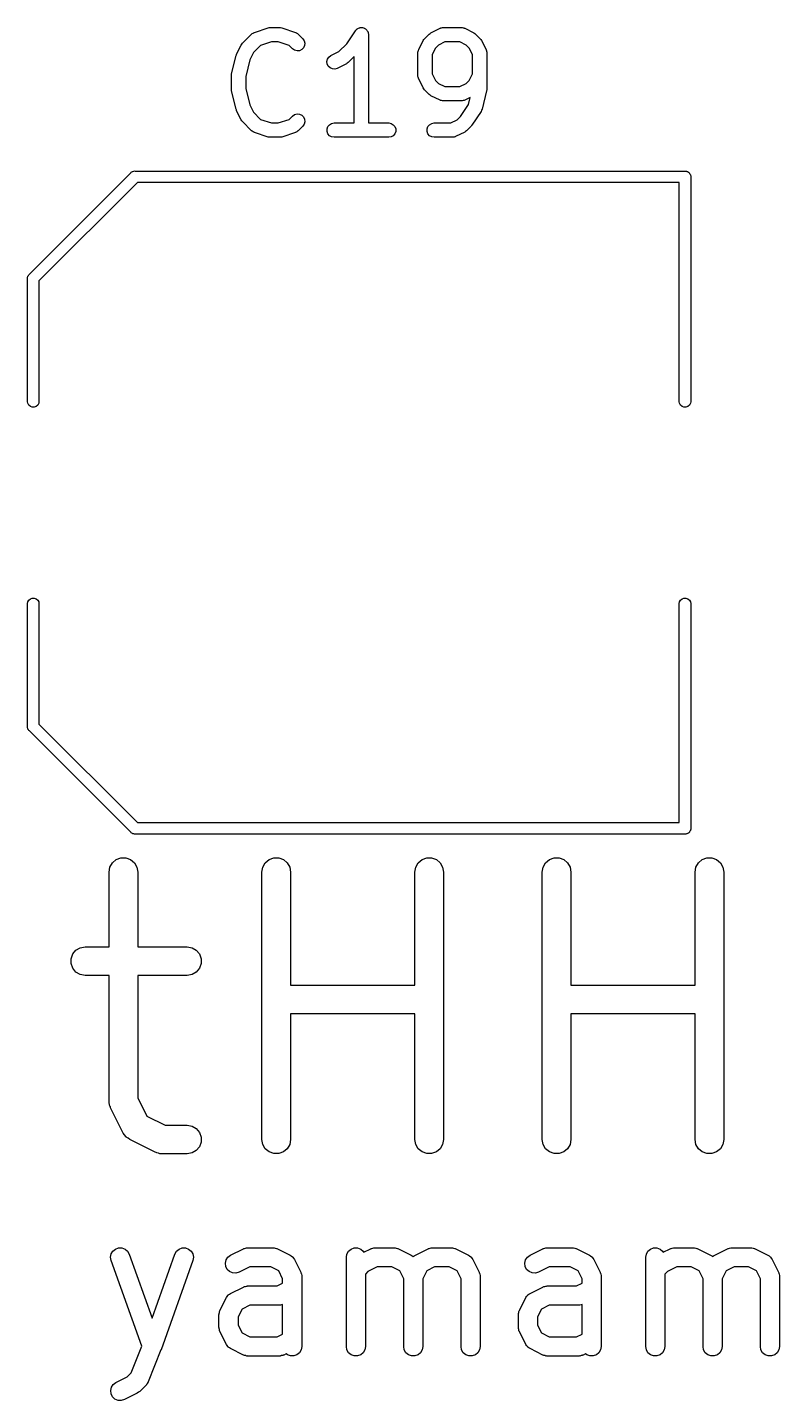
# Model space of a CAD drawing. Extents: x 42 to 175, y -135 to -43.
# Drawn here: x 49.13 to 57, y -134.2 to -119.83 of the extents above; entities that cross this region are included whole.
import ezdxf

# ---------------------------------------------------------------- set-up
doc = ezdxf.new("R2010")
doc.units = 0
doc.header["$MEASUREMENT"] = 0
doc.layers.add('BLACK', color=7, linetype='CONTINUOUS')

msp = doc.modelspace()

# ---------------------------------------------------------------- linework, layer by layer
at = {"layer": 'BLACK', "linetype": 'CONTINUOUS'}
for p, q in [((51.5049, -119.879), (51.6477, -119.831)), ((51.6477, -119.831), (51.6596, -119.829)), ((51.6596, -119.829), (51.6714, -119.827)), ((51.6714, -119.827), (51.7667, -119.827)), ((51.7667, -119.827), (51.7785, -119.829)), ((51.7785, -119.829), (51.7904, -119.831)), ((51.7904, -119.831), (51.9332, -119.879)), ((52.4703, -119.997), (52.5614, -119.861)), ((52.5614, -119.861), (52.5643, -119.858)), ((52.5643, -119.858), (52.5664, -119.854)), ((52.5664, -119.854), (52.5732, -119.848)), ((52.5732, -119.848), (52.5794, -119.842)), ((52.5794, -119.842), (52.5831, -119.84)), ((52.5831, -119.84), (52.5863, -119.837)), ((52.5863, -119.837), (52.5947, -119.834)), ((52.5947, -119.834), (52.6027, -119.83)), ((52.6027, -119.83), (52.6069, -119.83)), ((52.6069, -119.83), (52.6108, -119.829)), ((52.6108, -119.829), (52.6197, -119.829)), ((52.6197, -119.829), (52.6286, -119.828)), ((52.6286, -119.828), (52.6327, -119.829)), ((52.6327, -119.829), (52.6368, -119.829)), ((52.6368, -119.829), (52.6452, -119.832)), ((52.6452, -119.832), (52.6539, -119.834)), ((52.6539, -119.834), (52.6574, -119.836)), ((52.6574, -119.836), (52.6613, -119.837)), ((52.6613, -119.837), (52.6682, -119.843)), ((52.6682, -119.843), (52.6756, -119.848)), ((52.6756, -119.848), (52.6781, -119.852)), ((52.6781, -119.852), (52.6813, -119.854)), ((52.6813, -119.854), (52.6857, -119.862)), ((52.6857, -119.862), (52.691, -119.869)), ((53.3522, -119.883), (53.4474, -119.835)), ((53.4474, -119.835), (53.4516, -119.834)), ((53.4516, -119.834), (53.4553, -119.832)), ((53.4553, -119.832), (53.464, -119.83)), ((53.464, -119.83), (53.4724, -119.828)), ((53.4724, -119.828), (53.4767, -119.828)), ((53.4767, -119.828), (53.481, -119.827)), ((53.481, -119.827), (53.6714, -119.827)), ((53.6714, -119.827), (53.6757, -119.828)), ((53.6757, -119.828), (53.68, -119.828)), ((53.68, -119.828), (53.6884, -119.83)), ((53.6884, -119.83), (53.6971, -119.832)), ((53.6971, -119.832), (53.7008, -119.834)), ((53.7008, -119.834), (53.705, -119.835)), ((53.705, -119.835), (53.8002, -119.883)), ((51.3663, -120.012), (51.3734, -120.002)), ((51.3734, -120.002), (51.3803, -119.992)), ((51.3803, -119.992), (51.4755, -119.897)), ((51.4755, -119.897), (51.4791, -119.894)), ((51.4791, -119.894), (51.4819, -119.891)), ((51.4819, -119.891), (51.4897, -119.887)), ((51.4897, -119.887), (51.4969, -119.882)), ((51.4969, -119.882), (51.5011, -119.881)), ((51.5011, -119.881), (51.5049, -119.879)), ((51.6836, -119.977), (51.5691, -120.016)), ((51.7545, -119.977), (51.6836, -119.977)), ((51.869, -120.016), (51.7545, -119.977)), ((51.9332, -119.879), (51.937, -119.881)), ((51.937, -119.881), (51.9412, -119.882)), ((51.9412, -119.882), (51.9484, -119.887)), ((51.9484, -119.887), (51.9561, -119.891)), ((51.9561, -119.891), (51.959, -119.894)), ((51.959, -119.894), (51.9626, -119.897)), ((51.9626, -119.897), (52.0102, -119.945)), ((52.0102, -119.945), (52.0251, -119.966)), ((52.0251, -119.966), (52.0319, -119.991)), ((52.0319, -119.991), (52.0296, -120.017)), ((52.3889, -120.079), (52.4703, -119.997)), ((52.691, -119.869), (52.6922, -119.873)), ((52.6922, -119.873), (52.6943, -119.877)), ((52.6943, -119.877), (52.6958, -119.886)), ((52.6958, -119.886), (52.6984, -119.894)), ((52.6984, -119.894), (52.6981, -119.898)), ((52.6981, -119.898), (52.6988, -119.902)), ((52.6988, -119.902), (52.6988, -120.827)), ((53.2234, -120.059), (53.271, -119.964)), ((53.271, -119.964), (53.2782, -119.954)), ((53.2782, -119.954), (53.2851, -119.945)), ((53.2851, -119.945), (53.3327, -119.897)), ((53.3327, -119.897), (53.3425, -119.89)), ((53.3425, -119.89), (53.3522, -119.883)), ((53.4987, -119.977), (53.4301, -120.012)), ((53.6537, -119.977), (53.4987, -119.977)), ((53.7222, -120.012), (53.6537, -119.977)), ((53.8002, -119.883), (53.8099, -119.89)), ((53.8099, -119.89), (53.8197, -119.897)), ((53.8197, -119.897), (53.8673, -119.945)), ((53.8673, -119.945), (53.8742, -119.954)), ((53.8742, -119.954), (53.8814, -119.964)), ((53.8814, -119.964), (53.929, -120.059)), ((51.2653, -120.313), (51.313, -120.122)), ((51.313, -120.122), (51.3163, -120.115)), ((51.3163, -120.115), (51.3186, -120.107)), ((51.3186, -120.107), (51.3663, -120.012)), ((51.495, -120.09), (51.4565, -120.167)), ((51.5691, -120.016), (51.495, -120.09)), ((51.9041, -120.051), (51.869, -120.016)), ((51.9254, -120.066), (51.9041, -120.051)), ((51.9506, -120.072), (51.9254, -120.066)), ((51.9766, -120.07), (51.9506, -120.072)), ((52.0002, -120.059), (51.9766, -120.07)), ((52.0186, -120.041), (52.0002, -120.059)), ((52.0296, -120.017), (52.0186, -120.041)), ((52.2693, -120.158), (52.2836, -120.137)), ((52.2836, -120.137), (52.3046, -120.121)), ((52.3046, -120.121), (52.3889, -120.079)), ((52.5488, -120.131), (52.4864, -120.194)), ((52.5488, -120.827), (52.5488, -120.131)), ((53.2155, -120.093), (53.2162, -120.089)), ((53.2155, -120.331), (53.2155, -120.093)), ((53.216, -120.084), (53.2185, -120.076)), ((53.2162, -120.089), (53.216, -120.084)), ((53.2185, -120.076), (53.22, -120.067)), ((53.22, -120.067), (53.2222, -120.063)), ((53.2222, -120.063), (53.2234, -120.059)), ((53.3997, -120.042), (53.3655, -120.111)), ((53.3655, -120.111), (53.3655, -120.313)), ((53.4301, -120.012), (53.3997, -120.042)), ((53.7526, -120.042), (53.7222, -120.012)), ((53.7869, -120.111), (53.7526, -120.042)), ((53.7869, -120.313), (53.7869, -120.111)), ((53.929, -120.059), (53.9302, -120.063)), ((53.9302, -120.063), (53.9324, -120.067)), ((53.9324, -120.067), (53.9339, -120.076)), ((53.9339, -120.076), (53.9364, -120.084)), ((53.9364, -120.084), (53.9362, -120.089)), ((53.9362, -120.089), (53.9369, -120.093)), ((53.9369, -120.093), (53.9369, -120.474)), ((51.4565, -120.167), (51.4131, -120.34)), ((52.2632, -120.184), (52.2693, -120.158)), ((52.2662, -120.209), (52.2632, -120.184)), ((52.2779, -120.233), (52.2662, -120.209)), ((52.2968, -120.251), (52.2779, -120.233)), ((52.3207, -120.261), (52.2968, -120.251)), ((52.3467, -120.263), (52.3207, -120.261)), ((52.3716, -120.255), (52.3467, -120.263)), ((52.4669, -120.208), (52.3716, -120.255)), ((52.4765, -120.2), (52.4669, -120.208)), ((52.4864, -120.194), (52.4765, -120.2)), ((51.2631, -120.331), (51.2647, -120.322)), ((51.2631, -120.474), (51.2631, -120.331)), ((51.2647, -120.322), (51.2653, -120.313)), ((51.4131, -120.34), (51.4131, -120.465)), ((53.2162, -120.335), (53.2155, -120.331)), ((53.216, -120.34), (53.2162, -120.335)), ((53.2185, -120.348), (53.216, -120.34)), ((53.22, -120.357), (53.2185, -120.348)), ((53.2222, -120.36), (53.22, -120.357)), ((53.2234, -120.364), (53.2222, -120.36)), ((53.271, -120.46), (53.2234, -120.364)), ((53.3655, -120.313), (53.3997, -120.382)), ((53.3997, -120.382), (53.4301, -120.412)), ((53.4301, -120.412), (53.4987, -120.446)), ((53.6537, -120.446), (53.7222, -120.412)), ((53.7222, -120.412), (53.7526, -120.382)), ((53.7526, -120.382), (53.7869, -120.313)), ((51.2647, -120.483), (51.2631, -120.474)), ((51.2653, -120.492), (51.2647, -120.483)), ((51.313, -120.682), (51.2653, -120.492)), ((51.4131, -120.465), (51.4565, -120.638)), ((53.2782, -120.469), (53.271, -120.46)), ((53.2851, -120.479), (53.2782, -120.469)), ((53.3327, -120.527), (53.2851, -120.479)), ((53.3425, -120.534), (53.3327, -120.527)), ((53.3522, -120.541), (53.3425, -120.534)), ((53.4474, -120.589), (53.3522, -120.541)), ((53.4987, -120.446), (53.6537, -120.446)), ((53.7632, -120.559), (53.705, -120.589)), ((53.7447, -120.633), (53.7632, -120.559)), ((53.9347, -120.492), (53.887, -120.682)), ((53.9353, -120.483), (53.9347, -120.492)), ((53.9369, -120.474), (53.9353, -120.483)), ((51.3163, -120.69), (51.313, -120.682)), ((51.3186, -120.698), (51.3163, -120.69)), ((51.3663, -120.793), (51.3186, -120.698)), ((51.4565, -120.638), (51.495, -120.715)), ((51.495, -120.715), (51.5691, -120.789)), ((53.4516, -120.59), (53.4474, -120.589)), ((53.4553, -120.592), (53.4516, -120.59)), ((53.464, -120.593), (53.4553, -120.592)), ((53.4724, -120.596), (53.464, -120.593)), ((53.4767, -120.596), (53.4724, -120.596)), ((53.481, -120.596), (53.4767, -120.596)), ((53.6714, -120.596), (53.481, -120.596)), ((53.6608, -120.759), (53.7447, -120.633)), ((53.6757, -120.596), (53.6714, -120.596)), ((53.68, -120.596), (53.6757, -120.596)), ((53.6884, -120.593), (53.68, -120.596)), ((53.6971, -120.592), (53.6884, -120.593)), ((53.7008, -120.59), (53.6971, -120.592)), ((53.705, -120.589), (53.7008, -120.59)), ((53.8767, -120.706), (53.7815, -120.849)), ((53.8818, -120.694), (53.8767, -120.706)), ((53.887, -120.682), (53.8818, -120.694)), ((51.3734, -120.803), (51.3663, -120.793)), ((51.3803, -120.813), (51.3734, -120.803)), ((51.4755, -120.908), (51.3803, -120.813)), ((51.5691, -120.789), (51.6836, -120.827)), ((51.6836, -120.827), (51.7545, -120.827)), ((51.7545, -120.827), (51.869, -120.789)), ((51.869, -120.789), (51.9041, -120.754)), ((51.9041, -120.754), (51.9254, -120.739)), ((51.9254, -120.739), (51.9506, -120.732)), ((51.9506, -120.732), (51.9766, -120.735)), ((52.0102, -120.86), (51.9626, -120.908)), ((51.9766, -120.735), (52.0002, -120.746)), ((52.0002, -120.746), (52.0186, -120.764)), ((52.0251, -120.839), (52.0102, -120.86)), ((52.0186, -120.764), (52.0296, -120.788)), ((52.0319, -120.814), (52.0251, -120.839)), ((52.0296, -120.788), (52.0319, -120.814)), ((52.2642, -120.889), (52.2731, -120.865)), ((52.2731, -120.865), (52.2899, -120.845)), ((52.2899, -120.845), (52.3124, -120.832)), ((52.3124, -120.832), (52.3381, -120.827)), ((52.3381, -120.827), (52.5488, -120.827)), ((52.6988, -120.827), (52.9095, -120.827)), ((52.9095, -120.827), (52.9352, -120.832)), ((52.9352, -120.832), (52.9577, -120.845)), ((52.9577, -120.845), (52.9745, -120.865)), ((52.9745, -120.865), (52.9834, -120.889)), ((53.3119, -120.889), (53.3208, -120.865)), ((53.3208, -120.865), (53.3375, -120.845)), ((53.3375, -120.845), (53.3601, -120.832)), ((53.3601, -120.832), (53.3857, -120.827)), ((53.3857, -120.827), (53.5585, -120.827)), ((53.5585, -120.827), (53.627, -120.793)), ((53.627, -120.793), (53.6608, -120.759)), ((53.7721, -120.86), (53.7245, -120.908)), ((53.7763, -120.854), (53.7721, -120.86)), ((53.7815, -120.849), (53.7763, -120.854)), ((51.4791, -120.91), (51.4755, -120.908)), ((51.4819, -120.914), (51.4791, -120.91)), ((51.4897, -120.918), (51.4819, -120.914)), ((51.4969, -120.923), (51.4897, -120.918)), ((51.5011, -120.924), (51.4969, -120.923)), ((51.5049, -120.926), (51.5011, -120.924)), ((51.6477, -120.974), (51.5049, -120.926)), ((51.6596, -120.975), (51.6477, -120.974)), ((51.6714, -120.977), (51.6596, -120.975)), ((51.7667, -120.977), (51.6714, -120.977)), ((51.7785, -120.975), (51.7667, -120.977)), ((51.7904, -120.974), (51.7785, -120.975)), ((51.9332, -120.926), (51.7904, -120.974)), ((51.937, -120.924), (51.9332, -120.926)), ((51.9412, -120.923), (51.937, -120.924)), ((51.9484, -120.918), (51.9412, -120.923)), ((51.9561, -120.914), (51.9484, -120.918)), ((51.959, -120.91), (51.9561, -120.914)), ((51.9626, -120.908), (51.959, -120.91)), ((52.2642, -120.915), (52.2642, -120.889)), ((52.2731, -120.94), (52.2642, -120.915)), ((52.2899, -120.96), (52.2731, -120.94)), ((52.3124, -120.973), (52.2899, -120.96)), ((52.3381, -120.977), (52.3124, -120.973)), ((52.9095, -120.977), (52.3381, -120.977)), ((52.9352, -120.973), (52.9095, -120.977)), ((52.9577, -120.96), (52.9352, -120.973)), ((52.9745, -120.94), (52.9577, -120.96)), ((52.9834, -120.915), (52.9745, -120.94)), ((52.9834, -120.889), (52.9834, -120.915)), ((53.3119, -120.915), (53.3119, -120.889)), ((53.3208, -120.94), (53.3119, -120.915)), ((53.3375, -120.96), (53.3208, -120.94)), ((53.3601, -120.973), (53.3375, -120.96)), ((53.3857, -120.977), (53.3601, -120.973)), ((53.5762, -120.977), (53.3857, -120.977)), ((53.5804, -120.977), (53.5762, -120.977)), ((53.5848, -120.977), (53.5804, -120.977)), ((53.5932, -120.974), (53.5848, -120.977)), ((53.6018, -120.973), (53.5932, -120.974)), ((53.6056, -120.971), (53.6018, -120.973)), ((53.6097, -120.969), (53.6056, -120.971)), ((53.705, -120.922), (53.6097, -120.969)), ((53.7146, -120.915), (53.705, -120.922)), ((53.7245, -120.908), (53.7146, -120.915)), ((49.1494, -122.41), (50.2102, -121.349)), ((50.2102, -121.349), (50.2153, -121.343)), ((50.2153, -121.343), (50.2222, -121.339)), ((50.2222, -121.339), (50.2287, -121.335)), ((50.2287, -121.335), (50.2313, -121.334)), ((50.2313, -121.334), (50.2336, -121.333)), ((50.2336, -121.333), (50.2414, -121.331)), ((50.2414, -121.331), (50.2491, -121.329)), ((50.2491, -121.329), (50.257, -121.33)), ((50.257, -121.33), (56.0152, -121.33)), ((56.0152, -121.33), (56.0153, -121.33)), ((56.0153, -121.33), (56.0206, -121.33)), ((56.0206, -121.33), (56.0256, -121.332)), ((56.0256, -121.332), (56.0308, -121.333)), ((56.0308, -121.333), (56.0355, -121.335)), ((56.0355, -121.335), (56.0405, -121.337)), ((56.0405, -121.337), (56.0445, -121.341)), ((56.0445, -121.341), (56.0492, -121.343)), ((56.0492, -121.343), (56.0526, -121.347)), ((56.0526, -121.347), (56.0567, -121.351)), ((56.0567, -121.351), (56.0593, -121.355)), ((56.0593, -121.355), (56.0628, -121.36)), ((56.0628, -121.36), (56.0646, -121.365)), ((56.0646, -121.365), (56.0673, -121.369)), ((56.0673, -121.369), (56.0682, -121.374)), ((56.0682, -121.374), (56.07, -121.379)), ((56.07, -121.379), (56.07, -121.385)), ((56.07, -121.385), (56.07, -121.385)), ((56.07, -121.385), (56.07, -123.745)), ((50.2793, -121.45), (49.25, -122.479)), ((55.95, -121.45), (50.2793, -121.45)), ((55.95, -123.745), (55.95, -121.45)), ((49.1293, -122.449), (49.1314, -122.441)), ((49.13, -122.457), (49.1293, -122.449)), ((49.1314, -122.441), (49.1327, -122.434)), ((49.1327, -122.434), (49.1341, -122.431)), ((49.1341, -122.431), (49.1348, -122.429)), ((49.1348, -122.429), (49.1393, -122.422)), ((49.1393, -122.422), (49.1433, -122.415)), ((49.1433, -122.415), (49.1494, -122.41)), ((49.13, -123.745), (49.13, -122.457)), ((49.25, -122.479), (49.25, -123.745)), ((49.1327, -123.761), (49.13, -123.745)), ((49.1433, -123.779), (49.1327, -123.761)), ((49.1595, -123.793), (49.1433, -123.779)), ((49.1794, -123.8), (49.1595, -123.793)), ((49.2006, -123.8), (49.1794, -123.8)), ((49.2205, -123.793), (49.2006, -123.8)), ((49.2367, -123.779), (49.2205, -123.793)), ((49.2473, -123.761), (49.2367, -123.779)), ((49.25, -123.745), (49.2473, -123.761)), ((55.9527, -123.761), (55.95, -123.745)), ((55.9633, -123.779), (55.9527, -123.761)), ((55.9795, -123.793), (55.9633, -123.779)), ((55.9994, -123.8), (55.9795, -123.793)), ((56.0206, -123.8), (55.9994, -123.8)), ((56.0405, -123.793), (56.0206, -123.8)), ((56.0567, -123.779), (56.0405, -123.793)), ((56.0673, -123.761), (56.0567, -123.779)), ((56.07, -123.745), (56.0673, -123.761)), ((49.13, -125.855), (49.1327, -125.839)), ((49.13, -127.143), (49.13, -125.855)), ((49.1327, -125.839), (49.1433, -125.821)), ((49.1433, -125.821), (49.1595, -125.807)), ((49.1595, -125.807), (49.1794, -125.8)), ((49.1794, -125.8), (49.2006, -125.8)), ((49.2006, -125.8), (49.2205, -125.807)), ((49.2205, -125.807), (49.2367, -125.821)), ((49.2367, -125.821), (49.2473, -125.839)), ((49.2473, -125.839), (49.25, -125.855)), ((49.25, -125.855), (49.25, -127.121)), ((55.95, -125.855), (55.9527, -125.839)), ((55.95, -128.15), (55.95, -125.855)), ((55.9527, -125.839), (55.9633, -125.821)), ((55.9633, -125.821), (55.9795, -125.807)), ((55.9795, -125.807), (55.9994, -125.8)), ((55.9994, -125.8), (56.0206, -125.8)), ((56.0206, -125.8), (56.0405, -125.807)), ((56.0405, -125.807), (56.0567, -125.821)), ((56.0567, -125.821), (56.0673, -125.839)), ((56.0673, -125.839), (56.07, -125.855)), ((56.07, -125.855), (56.07, -128.215)), ((49.1293, -127.151), (49.13, -127.143)), ((49.1314, -127.159), (49.1293, -127.151)), ((49.1327, -127.166), (49.1314, -127.159)), ((49.1341, -127.169), (49.1327, -127.166)), ((49.1348, -127.171), (49.1341, -127.169)), ((49.1393, -127.178), (49.1348, -127.171)), ((49.1433, -127.185), (49.1393, -127.178)), ((49.1494, -127.19), (49.1433, -127.185)), ((50.2102, -128.251), (49.1494, -127.19)), ((49.25, -127.121), (50.2793, -128.15)), ((50.2793, -128.15), (55.95, -128.15)), ((50.2153, -128.257), (50.2102, -128.251)), ((50.2222, -128.261), (50.2153, -128.257)), ((50.2287, -128.265), (50.2222, -128.261)), ((50.2313, -128.266), (50.2287, -128.265)), ((50.2336, -128.267), (50.2313, -128.266)), ((50.2414, -128.269), (50.2336, -128.267)), ((50.2491, -128.271), (50.2414, -128.269)), ((50.257, -128.27), (50.2491, -128.271)), ((56.0152, -128.27), (50.257, -128.27)), ((56.0153, -128.27), (56.0152, -128.27)), ((56.0206, -128.27), (56.0153, -128.27)), ((56.0256, -128.268), (56.0206, -128.27)), ((56.0308, -128.267), (56.0256, -128.268)), ((56.0355, -128.265), (56.0308, -128.267)), ((56.0405, -128.263), (56.0355, -128.265)), ((56.0445, -128.259), (56.0405, -128.263)), ((56.0492, -128.257), (56.0445, -128.259)), ((56.0526, -128.253), (56.0492, -128.257)), ((56.0567, -128.249), (56.0526, -128.253)), ((56.0593, -128.245), (56.0567, -128.249)), ((56.0628, -128.24), (56.0593, -128.245)), ((56.0646, -128.235), (56.0628, -128.24)), ((56.0673, -128.231), (56.0646, -128.235)), ((56.0682, -128.226), (56.0673, -128.231)), ((56.07, -128.221), (56.0682, -128.226)), ((56.07, -128.215), (56.07, -128.215)), ((56.07, -128.215), (56.07, -128.221)), ((49.9833, -128.667), (49.9924, -128.615)), ((49.9924, -128.615), (50.0184, -128.57)), ((50.0184, -128.57), (50.0583, -128.537)), ((50.0583, -128.537), (50.1073, -128.519)), ((50.1073, -128.519), (50.1594, -128.519)), ((50.1594, -128.519), (50.2083, -128.537)), ((50.2083, -128.537), (50.2482, -128.57)), ((50.2482, -128.57), (50.2743, -128.615)), ((50.2743, -128.615), (50.2833, -128.667)), ((51.5833, -128.667), (51.5924, -128.615)), ((51.5924, -128.615), (51.6184, -128.57)), ((51.6184, -128.57), (51.6583, -128.537)), ((51.6583, -128.537), (51.7073, -128.519)), ((51.7073, -128.519), (51.7594, -128.519)), ((51.7594, -128.519), (51.8083, -128.537)), ((51.8083, -128.537), (51.8482, -128.57)), ((51.8482, -128.57), (51.8743, -128.615)), ((51.8743, -128.615), (51.8833, -128.667)), ((53.1833, -128.667), (53.1924, -128.615)), ((53.1924, -128.615), (53.2184, -128.57)), ((53.2184, -128.57), (53.2583, -128.537)), ((53.2583, -128.537), (53.3073, -128.519)), ((53.3073, -128.519), (53.3594, -128.519)), ((53.3594, -128.519), (53.4083, -128.537)), ((53.4083, -128.537), (53.4482, -128.57)), ((53.4482, -128.57), (53.4743, -128.615)), ((53.4743, -128.615), (53.4833, -128.667)), ((54.5167, -128.667), (54.5257, -128.615)), ((54.5257, -128.615), (54.5518, -128.57)), ((54.5518, -128.57), (54.5917, -128.537)), ((54.5917, -128.537), (54.6406, -128.519)), ((54.6406, -128.519), (54.6927, -128.519)), ((54.6927, -128.519), (54.7417, -128.537)), ((54.7417, -128.537), (54.7816, -128.57)), ((54.7816, -128.57), (54.8076, -128.615)), ((54.8076, -128.615), (54.8167, -128.667)), ((56.1167, -128.667), (56.1257, -128.615)), ((56.1257, -128.615), (56.1518, -128.57)), ((56.1518, -128.57), (56.1917, -128.537)), ((56.1917, -128.537), (56.2406, -128.519)), ((56.2406, -128.519), (56.2927, -128.519)), ((56.2927, -128.519), (56.3417, -128.537)), ((56.3417, -128.537), (56.3816, -128.57)), ((56.3816, -128.57), (56.4076, -128.615)), ((56.4076, -128.615), (56.4167, -128.667)), ((49.9833, -129.45), (49.9833, -128.667)), ((50.2833, -128.667), (50.2833, -129.45)), ((51.5833, -131.467), (51.5833, -128.667)), ((51.8833, -128.667), (51.8833, -129.85)), ((53.1833, -129.85), (53.1833, -128.667)), ((53.4833, -128.667), (53.4833, -131.467)), ((54.5167, -131.467), (54.5167, -128.667)), ((54.8167, -128.667), (54.8167, -129.85)), ((56.1167, -129.85), (56.1167, -128.667)), ((56.4167, -128.667), (56.4167, -131.467)), ((49.6034, -129.525), (49.6369, -129.485)), ((49.6369, -129.485), (49.682, -129.459)), ((49.682, -129.459), (49.7333, -129.45)), ((49.7333, -129.45), (49.9833, -129.45)), ((50.2833, -129.45), (50.8, -129.45)), ((50.8, -129.45), (50.8513, -129.459)), ((50.8513, -129.459), (50.8964, -129.485)), ((50.8964, -129.485), (50.9299, -129.525)), ((49.5856, -129.574), (49.6034, -129.525)), ((49.5856, -129.626), (49.5856, -129.574)), ((49.6034, -129.675), (49.5856, -129.626)), ((50.9299, -129.525), (50.9477, -129.574)), ((50.9477, -129.626), (50.9299, -129.675)), ((50.9477, -129.574), (50.9477, -129.626)), ((49.6369, -129.715), (49.6034, -129.675)), ((49.682, -129.741), (49.6369, -129.715)), ((49.7333, -129.75), (49.682, -129.741)), ((49.9833, -129.75), (49.7333, -129.75)), ((49.9833, -131.067), (49.9833, -129.75)), ((50.8, -129.75), (50.2833, -129.75)), ((50.2833, -129.75), (50.2833, -131.031)), ((50.8513, -129.741), (50.8, -129.75)), ((50.8964, -129.715), (50.8513, -129.741)), ((50.9299, -129.675), (50.8964, -129.715)), ((51.8833, -129.85), (53.1833, -129.85)), ((54.8167, -129.85), (56.1167, -129.85)), ((53.1833, -130.15), (51.8833, -130.15)), ((51.8833, -130.15), (51.8833, -131.467)), ((53.1833, -131.467), (53.1833, -130.15)), ((56.1167, -130.15), (54.8167, -130.15)), ((54.8167, -130.15), (54.8167, -131.467)), ((56.1167, -131.467), (56.1167, -130.15)), ((49.9848, -131.075), (49.9833, -131.067)), ((50.2833, -131.031), (50.3785, -131.222)), ((49.9843, -131.084), (49.9848, -131.075)), ((49.9893, -131.101), (49.9843, -131.084)), ((49.9924, -131.118), (49.9893, -131.101)), ((49.9967, -131.125), (49.9924, -131.118)), ((49.9992, -131.134), (49.9967, -131.125)), ((50.1325, -131.4), (49.9992, -131.134)), ((50.3785, -131.222), (50.5687, -131.317)), ((50.5687, -131.317), (50.8, -131.317)), ((50.8, -131.317), (50.8513, -131.326)), ((50.8513, -131.326), (50.8964, -131.352)), ((50.8964, -131.352), (50.9299, -131.392)), ((50.1456, -131.418), (50.1325, -131.4)), ((50.1577, -131.436), (50.1456, -131.418)), ((50.1611, -131.439), (50.1577, -131.436)), ((50.1635, -131.442), (50.1611, -131.439)), ((50.1819, -131.454), (50.1635, -131.442)), ((50.1996, -131.467), (50.1819, -131.454)), ((50.4663, -131.601), (50.1996, -131.467)), ((50.9299, -131.392), (50.9477, -131.441)), ((50.9477, -131.493), (50.9299, -131.542)), ((50.9477, -131.441), (50.9477, -131.493)), ((51.5924, -131.518), (51.5833, -131.467)), ((51.8833, -131.467), (51.8743, -131.518)), ((53.1924, -131.518), (53.1833, -131.467)), ((53.4833, -131.467), (53.4743, -131.518)), ((54.5257, -131.518), (54.5167, -131.467)), ((54.8167, -131.467), (54.8076, -131.518)), ((56.1257, -131.518), (56.1167, -131.467)), ((56.4167, -131.467), (56.4076, -131.518)), ((50.4745, -131.603), (50.4663, -131.601)), ((50.482, -131.608), (50.4745, -131.603)), ((50.4993, -131.611), (50.482, -131.608)), ((50.5162, -131.616), (50.4993, -131.611)), ((50.5248, -131.615), (50.5162, -131.616)), ((50.5333, -131.617), (50.5248, -131.615)), ((50.8, -131.617), (50.5333, -131.617)), ((50.8513, -131.608), (50.8, -131.617)), ((50.8964, -131.582), (50.8513, -131.608)), ((50.9299, -131.542), (50.8964, -131.582)), ((51.6184, -131.563), (51.5924, -131.518)), ((51.6583, -131.597), (51.6184, -131.563)), ((51.7073, -131.614), (51.6583, -131.597)), ((51.7594, -131.614), (51.7073, -131.614)), ((51.8083, -131.597), (51.7594, -131.614)), ((51.8482, -131.563), (51.8083, -131.597)), ((51.8743, -131.518), (51.8482, -131.563)), ((53.2184, -131.563), (53.1924, -131.518)), ((53.2583, -131.597), (53.2184, -131.563)), ((53.3073, -131.614), (53.2583, -131.597)), ((53.3594, -131.614), (53.3073, -131.614)), ((53.4083, -131.597), (53.3594, -131.614)), ((53.4482, -131.563), (53.4083, -131.597)), ((53.4743, -131.518), (53.4482, -131.563)), ((54.5518, -131.563), (54.5257, -131.518)), ((54.5917, -131.597), (54.5518, -131.563)), ((54.6406, -131.614), (54.5917, -131.597)), ((54.6927, -131.614), (54.6406, -131.614)), ((54.7417, -131.597), (54.6927, -131.614)), ((54.7816, -131.563), (54.7417, -131.597)), ((54.8076, -131.518), (54.7816, -131.563)), ((56.1518, -131.563), (56.1257, -131.518)), ((56.1917, -131.597), (56.1518, -131.563)), ((56.2406, -131.614), (56.1917, -131.597)), ((56.2927, -131.614), (56.2406, -131.614)), ((56.3417, -131.597), (56.2927, -131.614)), ((56.3816, -131.563), (56.3417, -131.597)), ((56.4076, -131.518), (56.3816, -131.563)), ((50.0062, -132.665), (50.0238, -132.635)), ((50.0238, -132.635), (50.0505, -132.613)), ((50.0505, -132.613), (50.0832, -132.601)), ((50.0832, -132.601), (50.118, -132.602)), ((50.118, -132.602), (50.1505, -132.614)), ((50.1505, -132.614), (50.177, -132.636)), ((50.177, -132.636), (50.1942, -132.666)), ((50.6725, -132.666), (50.6897, -132.636)), ((50.6897, -132.636), (50.7161, -132.614)), ((50.7161, -132.614), (50.7487, -132.602)), ((50.7487, -132.602), (50.7834, -132.601)), ((50.7834, -132.601), (50.8161, -132.613)), ((50.8161, -132.613), (50.8429, -132.635)), ((50.8429, -132.635), (50.8604, -132.665)), ((51.2553, -132.677), (51.3886, -132.611)), ((51.3886, -132.611), (51.3941, -132.609)), ((51.3941, -132.609), (51.3991, -132.606)), ((51.3991, -132.606), (51.4107, -132.604)), ((51.4107, -132.604), (51.4219, -132.601)), ((51.4219, -132.601), (51.4277, -132.601)), ((51.4277, -132.601), (51.4333, -132.6)), ((51.4333, -132.6), (51.7, -132.6)), ((51.7, -132.6), (51.7057, -132.601)), ((51.7057, -132.601), (51.7114, -132.601)), ((51.7114, -132.601), (51.7227, -132.604)), ((51.7227, -132.604), (51.7342, -132.606)), ((51.7342, -132.606), (51.7392, -132.609)), ((51.7392, -132.609), (51.7447, -132.611)), ((51.7447, -132.611), (51.8781, -132.677)), ((52.4727, -132.666), (52.4901, -132.636)), ((52.4901, -132.636), (52.5167, -132.613)), ((52.5167, -132.613), (52.5493, -132.602)), ((52.5493, -132.602), (52.584, -132.602)), ((52.584, -132.602), (52.6167, -132.613)), ((52.6167, -132.613), (52.6433, -132.636)), ((52.6433, -132.636), (52.6496, -132.647)), ((52.6496, -132.647), (52.7219, -132.611)), ((52.7219, -132.611), (52.7275, -132.609)), ((52.7275, -132.609), (52.7325, -132.606)), ((52.7325, -132.606), (52.744, -132.604)), ((52.744, -132.604), (52.7552, -132.601)), ((52.7552, -132.601), (52.761, -132.601)), ((52.761, -132.601), (52.7667, -132.6)), ((52.7667, -132.6), (52.9667, -132.6)), ((52.9667, -132.6), (52.9723, -132.601)), ((52.9723, -132.601), (52.9781, -132.601)), ((52.9781, -132.601), (52.9893, -132.604)), ((52.9893, -132.604), (53.0009, -132.606)), ((53.0009, -132.606), (53.0059, -132.609)), ((53.0059, -132.609), (53.0114, -132.611)), ((53.0114, -132.611), (53.1447, -132.677)), ((53.1886, -132.677), (53.3219, -132.611)), ((53.3219, -132.611), (53.3275, -132.609)), ((53.3275, -132.609), (53.3325, -132.606)), ((53.3325, -132.606), (53.344, -132.604)), ((53.344, -132.604), (53.3552, -132.601)), ((53.3552, -132.601), (53.361, -132.601)), ((53.361, -132.601), (53.3667, -132.6)), ((53.3667, -132.6), (53.5667, -132.6)), ((53.5667, -132.6), (53.5723, -132.601)), ((53.5723, -132.601), (53.5781, -132.601)), ((53.5781, -132.601), (53.5893, -132.604)), ((53.5893, -132.604), (53.6009, -132.606)), ((53.6009, -132.606), (53.6059, -132.609)), ((53.6059, -132.609), (53.6114, -132.611)), ((53.6114, -132.611), (53.7447, -132.677)), ((54.3886, -132.677), (54.5219, -132.611)), ((54.5219, -132.611), (54.5275, -132.609)), ((54.5275, -132.609), (54.5325, -132.606)), ((54.5325, -132.606), (54.544, -132.604)), ((54.544, -132.604), (54.5552, -132.601)), ((54.5552, -132.601), (54.561, -132.601)), ((54.561, -132.601), (54.5667, -132.6)), ((54.5667, -132.6), (54.8333, -132.6)), ((54.8333, -132.6), (54.839, -132.601)), ((54.839, -132.601), (54.8448, -132.601)), ((54.8448, -132.601), (54.856, -132.604)), ((54.856, -132.604), (54.8675, -132.606)), ((54.8675, -132.606), (54.8725, -132.609)), ((54.8725, -132.609), (54.8781, -132.611)), ((54.8781, -132.611), (55.0114, -132.677)), ((55.606, -132.666), (55.6234, -132.636)), ((55.6234, -132.636), (55.65, -132.613)), ((55.65, -132.613), (55.6826, -132.602)), ((55.6826, -132.602), (55.7174, -132.602)), ((55.7174, -132.602), (55.75, -132.613)), ((55.75, -132.613), (55.7766, -132.636)), ((55.7766, -132.636), (55.783, -132.647)), ((55.783, -132.647), (55.8553, -132.611)), ((55.8553, -132.611), (55.8608, -132.609)), ((55.8608, -132.609), (55.8658, -132.606)), ((55.8658, -132.606), (55.8773, -132.604)), ((55.8773, -132.604), (55.8886, -132.601)), ((55.8886, -132.601), (55.8943, -132.601)), ((55.8943, -132.601), (55.9, -132.6)), ((55.9, -132.6), (56.1, -132.6)), ((56.1, -132.6), (56.1057, -132.601)), ((56.1057, -132.601), (56.1114, -132.601)), ((56.1114, -132.601), (56.1227, -132.604)), ((56.1227, -132.604), (56.1342, -132.606)), ((56.1342, -132.606), (56.1392, -132.609)), ((56.1392, -132.609), (56.1447, -132.611)), ((56.1447, -132.611), (56.2781, -132.677)), ((56.3219, -132.677), (56.4553, -132.611)), ((56.4553, -132.611), (56.4608, -132.609)), ((56.4608, -132.609), (56.4658, -132.606)), ((56.4658, -132.606), (56.4773, -132.604)), ((56.4773, -132.604), (56.4886, -132.601)), ((56.4886, -132.601), (56.4943, -132.601)), ((56.4943, -132.601), (56.5, -132.6)), ((56.5, -132.6), (56.7, -132.6)), ((56.7, -132.6), (56.7057, -132.601)), ((56.7057, -132.601), (56.7114, -132.601)), ((56.7114, -132.601), (56.7227, -132.604)), ((56.7227, -132.604), (56.7342, -132.606)), ((56.7342, -132.606), (56.7392, -132.609)), ((56.7392, -132.609), (56.7447, -132.611)), ((56.7447, -132.611), (56.8781, -132.677)), ((50, -132.699), (50.0062, -132.665)), ((50.0058, -132.734), (50, -132.699)), ((50.3264, -133.631), (50.0058, -132.734)), ((50.1942, -132.666), (50.4333, -133.336)), ((50.4333, -133.336), (50.6725, -132.666)), ((50.8608, -132.734), (50.5275, -133.667)), ((50.8604, -132.665), (50.8667, -132.699)), ((50.8667, -132.699), (50.8608, -132.734)), ((51.2002, -132.761), (51.2082, -132.727)), ((51.2041, -132.795), (51.2002, -132.761)), ((51.2197, -132.826), (51.2041, -132.795)), ((51.2082, -132.727), (51.2274, -132.698)), ((51.2274, -132.698), (51.2553, -132.677)), ((51.8781, -132.677), (51.8898, -132.686)), ((51.8898, -132.686), (51.9021, -132.694)), ((51.9021, -132.694), (51.9037, -132.696)), ((51.9037, -132.696), (51.9059, -132.698)), ((51.9059, -132.698), (51.914, -132.71)), ((51.914, -132.71), (51.9228, -132.722)), ((51.9228, -132.722), (51.9894, -132.855)), ((52.4667, -132.7), (52.4727, -132.666)), ((52.4667, -133.633), (52.4667, -132.7)), ((53.1447, -132.677), (53.1565, -132.686)), ((53.1565, -132.686), (53.1667, -132.693)), ((53.1667, -132.693), (53.1768, -132.686)), ((53.1768, -132.686), (53.1886, -132.677)), ((53.7447, -132.677), (53.7565, -132.686)), ((53.7565, -132.686), (53.7688, -132.694)), ((53.7688, -132.694), (53.7704, -132.696)), ((53.7704, -132.696), (53.7726, -132.698)), ((53.7726, -132.698), (53.7807, -132.71)), ((53.7807, -132.71), (53.7894, -132.722)), ((53.7894, -132.722), (53.8561, -132.855)), ((54.3335, -132.761), (54.3416, -132.727)), ((54.3375, -132.795), (54.3335, -132.761)), ((54.353, -132.826), (54.3375, -132.795)), ((54.3416, -132.727), (54.3607, -132.698)), ((54.3607, -132.698), (54.3886, -132.677)), ((55.0114, -132.677), (55.0232, -132.686)), ((55.0232, -132.686), (55.0354, -132.694)), ((55.0354, -132.694), (55.0371, -132.696)), ((55.0371, -132.696), (55.0393, -132.698)), ((55.0393, -132.698), (55.0474, -132.71)), ((55.0474, -132.71), (55.0561, -132.722)), ((55.0561, -132.722), (55.1228, -132.855)), ((55.6, -132.7), (55.606, -132.666)), ((55.6, -133.633), (55.6, -132.7)), ((56.2781, -132.677), (56.2898, -132.686)), ((56.2898, -132.686), (56.3, -132.693)), ((56.3, -132.693), (56.3102, -132.686)), ((56.3102, -132.686), (56.3219, -132.677)), ((56.8781, -132.677), (56.8898, -132.686)), ((56.8898, -132.686), (56.9021, -132.694)), ((56.9021, -132.694), (56.9037, -132.696)), ((56.9037, -132.696), (56.9059, -132.698)), ((56.9059, -132.698), (56.914, -132.71)), ((56.914, -132.71), (56.9228, -132.722)), ((56.9228, -132.722), (56.9894, -132.855)), ((51.2449, -132.85), (51.2197, -132.826)), ((51.2768, -132.864), (51.2449, -132.85)), ((51.3114, -132.866), (51.2768, -132.864)), ((51.3447, -132.856), (51.3114, -132.866)), ((51.4569, -132.8), (51.3447, -132.856)), ((51.6764, -132.8), (51.4569, -132.8)), ((51.7588, -132.841), (51.6764, -132.8)), ((51.8, -132.924), (51.7588, -132.841)), ((51.8, -132.972), (51.8, -132.924)), ((51.9894, -132.855), (51.9911, -132.861)), ((51.9911, -132.861), (51.994, -132.866)), ((51.994, -132.866), (51.996, -132.877)), ((51.996, -132.877), (51.9993, -132.889)), ((51.9993, -132.889), (51.999, -132.894)), ((51.999, -132.894), (52, -132.9)), ((52, -132.9), (52, -133.633)), ((52.6926, -132.849), (52.6667, -132.875)), ((52.6667, -132.875), (52.6667, -133.633)), ((52.7903, -132.8), (52.6926, -132.849)), ((52.9431, -132.8), (52.7903, -132.8)), ((53.0255, -132.841), (52.9431, -132.8)), ((53.0667, -132.924), (53.0255, -132.841)), ((53.0667, -133.633), (53.0667, -132.924)), ((53.3079, -132.841), (53.2667, -132.924)), ((53.2667, -132.924), (53.2667, -133.633)), ((53.3903, -132.8), (53.3079, -132.841)), ((53.5431, -132.8), (53.3903, -132.8)), ((53.6255, -132.841), (53.5431, -132.8)), ((53.6667, -132.924), (53.6255, -132.841)), ((53.6667, -133.633), (53.6667, -132.924)), ((53.8561, -132.855), (53.8578, -132.861)), ((53.8578, -132.861), (53.8606, -132.866)), ((53.8606, -132.866), (53.8627, -132.877)), ((53.8627, -132.877), (53.866, -132.889)), ((53.866, -132.889), (53.8657, -132.894)), ((53.8657, -132.894), (53.8667, -132.9)), ((53.8667, -132.9), (53.8667, -133.633)), ((54.3782, -132.85), (54.353, -132.826)), ((54.4101, -132.864), (54.3782, -132.85)), ((54.4448, -132.866), (54.4101, -132.864)), ((54.4781, -132.856), (54.4448, -132.866)), ((54.5903, -132.8), (54.4781, -132.856)), ((54.8097, -132.8), (54.5903, -132.8)), ((54.8921, -132.841), (54.8097, -132.8)), ((54.9333, -132.924), (54.8921, -132.841)), ((54.9333, -132.972), (54.9333, -132.924)), ((55.1228, -132.855), (55.1244, -132.861)), ((55.1244, -132.861), (55.1273, -132.866)), ((55.1273, -132.866), (55.1293, -132.877)), ((55.1293, -132.877), (55.1327, -132.889)), ((55.1327, -132.889), (55.1323, -132.894)), ((55.1323, -132.894), (55.1333, -132.9)), ((55.1333, -132.9), (55.1333, -133.633)), ((55.8259, -132.849), (55.8, -132.875)), ((55.8, -132.875), (55.8, -133.633)), ((55.9236, -132.8), (55.8259, -132.849)), ((56.0764, -132.8), (55.9236, -132.8)), ((56.1588, -132.841), (56.0764, -132.8)), ((56.2, -132.924), (56.1588, -132.841)), ((56.2, -133.633), (56.2, -132.924)), ((56.4412, -132.841), (56.4, -132.924)), ((56.4, -132.924), (56.4, -133.633)), ((56.5236, -132.8), (56.4412, -132.841)), ((56.6764, -132.8), (56.5236, -132.8)), ((56.7588, -132.841), (56.6764, -132.8)), ((56.8, -132.924), (56.7588, -132.841)), ((56.8, -133.633), (56.8, -132.924)), ((56.9894, -132.855), (56.9911, -132.861)), ((56.9911, -132.861), (56.994, -132.866)), ((56.994, -132.866), (56.996, -132.877)), ((56.996, -132.877), (56.9993, -132.889)), ((56.9993, -132.889), (56.999, -132.894)), ((56.999, -132.894), (57, -132.9)), ((57, -132.9), (57, -133.633)), ((51.2435, -133.086), (51.2553, -133.077)), ((51.2553, -133.077), (51.3886, -133.011)), ((51.3886, -133.011), (51.3941, -133.009)), ((51.3941, -133.009), (51.3991, -133.006)), ((51.3991, -133.006), (51.4107, -133.004)), ((51.4107, -133.004), (51.4219, -133.001)), ((51.4219, -133.001), (51.4277, -133.001)), ((51.4277, -133.001), (51.4333, -133)), ((51.4333, -133), (51.7431, -133)), ((51.7431, -133), (51.8, -132.972)), ((54.3768, -133.086), (54.3886, -133.077)), ((54.3886, -133.077), (54.5219, -133.011)), ((54.5219, -133.011), (54.5275, -133.009)), ((54.5275, -133.009), (54.5325, -133.006)), ((54.5325, -133.006), (54.544, -133.004)), ((54.544, -133.004), (54.5552, -133.001)), ((54.5552, -133.001), (54.561, -133.001)), ((54.561, -133.001), (54.5667, -133)), ((54.5667, -133), (54.8764, -133)), ((54.8764, -133), (54.9333, -132.972)), ((51.1439, -133.255), (51.2106, -133.122)), ((51.2106, -133.122), (51.2193, -133.11)), ((51.2193, -133.11), (51.2274, -133.098)), ((51.2274, -133.098), (51.2296, -133.096)), ((51.2296, -133.096), (51.2312, -133.094)), ((51.2312, -133.094), (51.2435, -133.086)), ((51.4569, -133.2), (51.3745, -133.241)), ((51.7667, -133.2), (51.4569, -133.2)), ((51.7723, -133.199), (51.7667, -133.2)), ((51.7781, -133.199), (51.7723, -133.199)), ((51.7893, -133.196), (51.7781, -133.199)), ((51.8, -133.194), (51.7893, -133.196)), ((51.8, -133.505), (51.8, -133.194)), ((54.2772, -133.255), (54.3439, -133.122)), ((54.3439, -133.122), (54.3526, -133.11)), ((54.3526, -133.11), (54.3607, -133.098)), ((54.3607, -133.098), (54.3629, -133.096)), ((54.3629, -133.096), (54.3646, -133.094)), ((54.3646, -133.094), (54.3768, -133.086)), ((54.5903, -133.2), (54.5079, -133.241)), ((54.9, -133.2), (54.5903, -133.2)), ((54.9057, -133.199), (54.9, -133.2)), ((54.9114, -133.199), (54.9057, -133.199)), ((54.9227, -133.196), (54.9114, -133.199)), ((54.9333, -133.194), (54.9227, -133.196)), ((54.9333, -133.505), (54.9333, -133.194)), ((51.1333, -133.3), (51.1343, -133.294)), ((51.1333, -133.433), (51.1333, -133.3)), ((51.134, -133.289), (51.1373, -133.277)), ((51.1343, -133.294), (51.134, -133.289)), ((51.1373, -133.277), (51.1394, -133.266)), ((51.1394, -133.266), (51.1422, -133.261)), ((51.1422, -133.261), (51.1439, -133.255)), ((51.3745, -133.241), (51.3333, -133.324)), ((51.3333, -133.324), (51.3333, -133.41)), ((54.2667, -133.3), (54.2677, -133.294)), ((54.2667, -133.433), (54.2667, -133.3)), ((54.2673, -133.289), (54.2707, -133.277)), ((54.2677, -133.294), (54.2673, -133.289)), ((54.2707, -133.277), (54.2727, -133.266)), ((54.2727, -133.266), (54.2756, -133.261)), ((54.2756, -133.261), (54.2772, -133.255)), ((54.5079, -133.241), (54.4667, -133.324)), ((54.4667, -133.324), (54.4667, -133.41)), ((51.1343, -133.439), (51.1333, -133.433)), ((51.134, -133.445), (51.1343, -133.439)), ((51.1373, -133.456), (51.134, -133.445)), ((51.1394, -133.468), (51.1373, -133.456)), ((51.1422, -133.473), (51.1394, -133.468)), ((51.1439, -133.478), (51.1422, -133.473)), ((51.2106, -133.611), (51.1439, -133.478)), ((51.3333, -133.41), (51.3745, -133.492)), ((51.3745, -133.492), (51.4569, -133.533)), ((51.7431, -133.533), (51.8, -133.505)), ((54.2677, -133.439), (54.2667, -133.433)), ((54.2673, -133.445), (54.2677, -133.439)), ((54.2707, -133.456), (54.2673, -133.445)), ((54.2727, -133.468), (54.2707, -133.456)), ((54.2756, -133.473), (54.2727, -133.468)), ((54.2772, -133.478), (54.2756, -133.473)), ((54.3439, -133.611), (54.2772, -133.478)), ((54.4667, -133.41), (54.5079, -133.492)), ((54.5079, -133.492), (54.5903, -133.533)), ((54.8764, -133.533), (54.9333, -133.505)), ((50.2148, -133.91), (50.3264, -133.631)), ((51.2193, -133.623), (51.2106, -133.611)), ((51.2274, -133.635), (51.2193, -133.623)), ((51.2296, -133.637), (51.2274, -133.635)), ((51.2312, -133.639), (51.2296, -133.637)), ((51.2435, -133.647), (51.2312, -133.639)), ((51.2553, -133.656), (51.2435, -133.647)), ((51.3886, -133.723), (51.2553, -133.656)), ((51.4569, -133.533), (51.7431, -133.533)), ((52, -133.633), (51.994, -133.668)), ((52.4727, -133.668), (52.4667, -133.633)), ((52.6667, -133.633), (52.6606, -133.668)), ((53.0727, -133.668), (53.0667, -133.633)), ((53.2667, -133.633), (53.2606, -133.668)), ((53.6727, -133.668), (53.6667, -133.633)), ((53.8667, -133.633), (53.8606, -133.668)), ((54.3526, -133.623), (54.3439, -133.611)), ((54.3607, -133.635), (54.3526, -133.623)), ((54.3629, -133.637), (54.3607, -133.635)), ((54.3646, -133.639), (54.3629, -133.637)), ((54.3768, -133.647), (54.3646, -133.639)), ((54.3886, -133.656), (54.3768, -133.647)), ((54.5219, -133.723), (54.3886, -133.656)), ((54.5903, -133.533), (54.8764, -133.533)), ((55.1333, -133.633), (55.1273, -133.668)), ((55.606, -133.668), (55.6, -133.633)), ((55.8, -133.633), (55.794, -133.668)), ((56.206, -133.668), (56.2, -133.633)), ((56.4, -133.633), (56.394, -133.668)), ((56.806, -133.668), (56.8, -133.633)), ((57, -133.633), (56.994, -133.668)), ((50.5262, -133.67), (50.3928, -134.004)), ((50.5264, -133.669), (50.5262, -133.67)), ((50.5271, -133.668), (50.5264, -133.669)), ((50.5272, -133.667), (50.5271, -133.668)), ((50.5275, -133.667), (50.5272, -133.667)), ((51.3941, -133.724), (51.3886, -133.723)), ((51.3991, -133.727), (51.3941, -133.724)), ((51.4107, -133.729), (51.3991, -133.727)), ((51.4219, -133.733), (51.4107, -133.729)), ((51.4277, -133.732), (51.4219, -133.733)), ((51.4333, -133.733), (51.4277, -133.732)), ((51.7667, -133.733), (51.4333, -133.733)), ((51.7723, -133.732), (51.7667, -133.733)), ((51.7781, -133.733), (51.7723, -133.732)), ((51.7893, -133.729), (51.7781, -133.733)), ((51.8009, -133.727), (51.7893, -133.729)), ((51.8059, -133.724), (51.8009, -133.727)), ((51.8114, -133.723), (51.8059, -133.724)), ((51.8377, -133.71), (51.8114, -133.723)), ((51.85, -133.72), (51.8377, -133.71)), ((51.8826, -133.732), (51.85, -133.72)), ((51.9174, -133.732), (51.8826, -133.732)), ((51.95, -133.72), (51.9174, -133.732)), ((51.9766, -133.698), (51.95, -133.72)), ((51.994, -133.668), (51.9766, -133.698)), ((52.4901, -133.698), (52.4727, -133.668)), ((52.5167, -133.72), (52.4901, -133.698)), ((52.5493, -133.732), (52.5167, -133.72)), ((52.584, -133.732), (52.5493, -133.732)), ((52.6167, -133.72), (52.584, -133.732)), ((52.6433, -133.698), (52.6167, -133.72)), ((52.6606, -133.668), (52.6433, -133.698)), ((53.0901, -133.698), (53.0727, -133.668)), ((53.1167, -133.72), (53.0901, -133.698)), ((53.1493, -133.732), (53.1167, -133.72)), ((53.184, -133.732), (53.1493, -133.732)), ((53.2167, -133.72), (53.184, -133.732)), ((53.2433, -133.698), (53.2167, -133.72)), ((53.2606, -133.668), (53.2433, -133.698)), ((53.6901, -133.698), (53.6727, -133.668)), ((53.7167, -133.72), (53.6901, -133.698)), ((53.7493, -133.732), (53.7167, -133.72)), ((53.784, -133.732), (53.7493, -133.732)), ((53.8167, -133.72), (53.784, -133.732)), ((53.8433, -133.698), (53.8167, -133.72)), ((53.8606, -133.668), (53.8433, -133.698)), ((54.5275, -133.724), (54.5219, -133.723)), ((54.5325, -133.727), (54.5275, -133.724)), ((54.544, -133.729), (54.5325, -133.727)), ((54.5552, -133.733), (54.544, -133.729)), ((54.561, -133.732), (54.5552, -133.733)), ((54.5667, -133.733), (54.561, -133.732)), ((54.9, -133.733), (54.5667, -133.733)), ((54.9057, -133.732), (54.9, -133.733)), ((54.9114, -133.733), (54.9057, -133.732)), ((54.9227, -133.729), (54.9114, -133.733)), ((54.9342, -133.727), (54.9227, -133.729)), ((54.9392, -133.724), (54.9342, -133.727)), ((54.9447, -133.723), (54.9392, -133.724)), ((54.971, -133.71), (54.9447, -133.723)), ((54.9833, -133.72), (54.971, -133.71)), ((55.016, -133.732), (54.9833, -133.72)), ((55.0507, -133.732), (55.016, -133.732)), ((55.0833, -133.72), (55.0507, -133.732)), ((55.1099, -133.698), (55.0833, -133.72)), ((55.1273, -133.668), (55.1099, -133.698)), ((55.6234, -133.698), (55.606, -133.668)), ((55.65, -133.72), (55.6234, -133.698)), ((55.6826, -133.732), (55.65, -133.72)), ((55.7174, -133.732), (55.6826, -133.732)), ((55.75, -133.72), (55.7174, -133.732)), ((55.7766, -133.698), (55.75, -133.72)), ((55.794, -133.668), (55.7766, -133.698)), ((56.2234, -133.698), (56.206, -133.668)), ((56.25, -133.72), (56.2234, -133.698)), ((56.2826, -133.732), (56.25, -133.72)), ((56.3174, -133.732), (56.2826, -133.732)), ((56.35, -133.72), (56.3174, -133.732)), ((56.3766, -133.698), (56.35, -133.72)), ((56.394, -133.668), (56.3766, -133.698)), ((56.8234, -133.698), (56.806, -133.668)), ((56.85, -133.72), (56.8234, -133.698)), ((56.8826, -133.732), (56.85, -133.72)), ((56.9174, -133.732), (56.8826, -133.732)), ((56.95, -133.72), (56.9174, -133.732)), ((56.9766, -133.698), (56.95, -133.72)), ((56.994, -133.668), (56.9766, -133.698)), ((50.1741, -133.951), (50.2148, -133.91)), ((50.0002, -134.094), (50.0082, -134.06)), ((50.0082, -134.06), (50.0274, -134.031)), ((50.0274, -134.031), (50.0553, -134.011)), ((50.0553, -134.011), (50.1741, -133.951)), ((50.3707, -134.037), (50.304, -134.104)), ((50.3723, -134.035), (50.3707, -134.037)), ((50.3745, -134.033), (50.3723, -134.035)), ((50.3823, -134.021), (50.3745, -134.033)), ((50.3906, -134.009), (50.3823, -134.021)), ((50.3914, -134.006), (50.3906, -134.009)), ((50.3928, -134.004), (50.3914, -134.006)), ((50.0041, -134.129), (50.0002, -134.094)), ((50.0197, -134.16), (50.0041, -134.129)), ((50.0449, -134.183), (50.0197, -134.16)), ((50.0768, -134.197), (50.0449, -134.183)), ((50.1114, -134.199), (50.0768, -134.197)), ((50.1447, -134.189), (50.1114, -134.199)), ((50.2781, -134.123), (50.1447, -134.189)), ((50.2909, -134.113), (50.2781, -134.123)), ((50.304, -134.104), (50.2909, -134.113))]:
    msp.add_line(p, q, dxfattribs=at)

doc.saveas('drawing.dxf')
